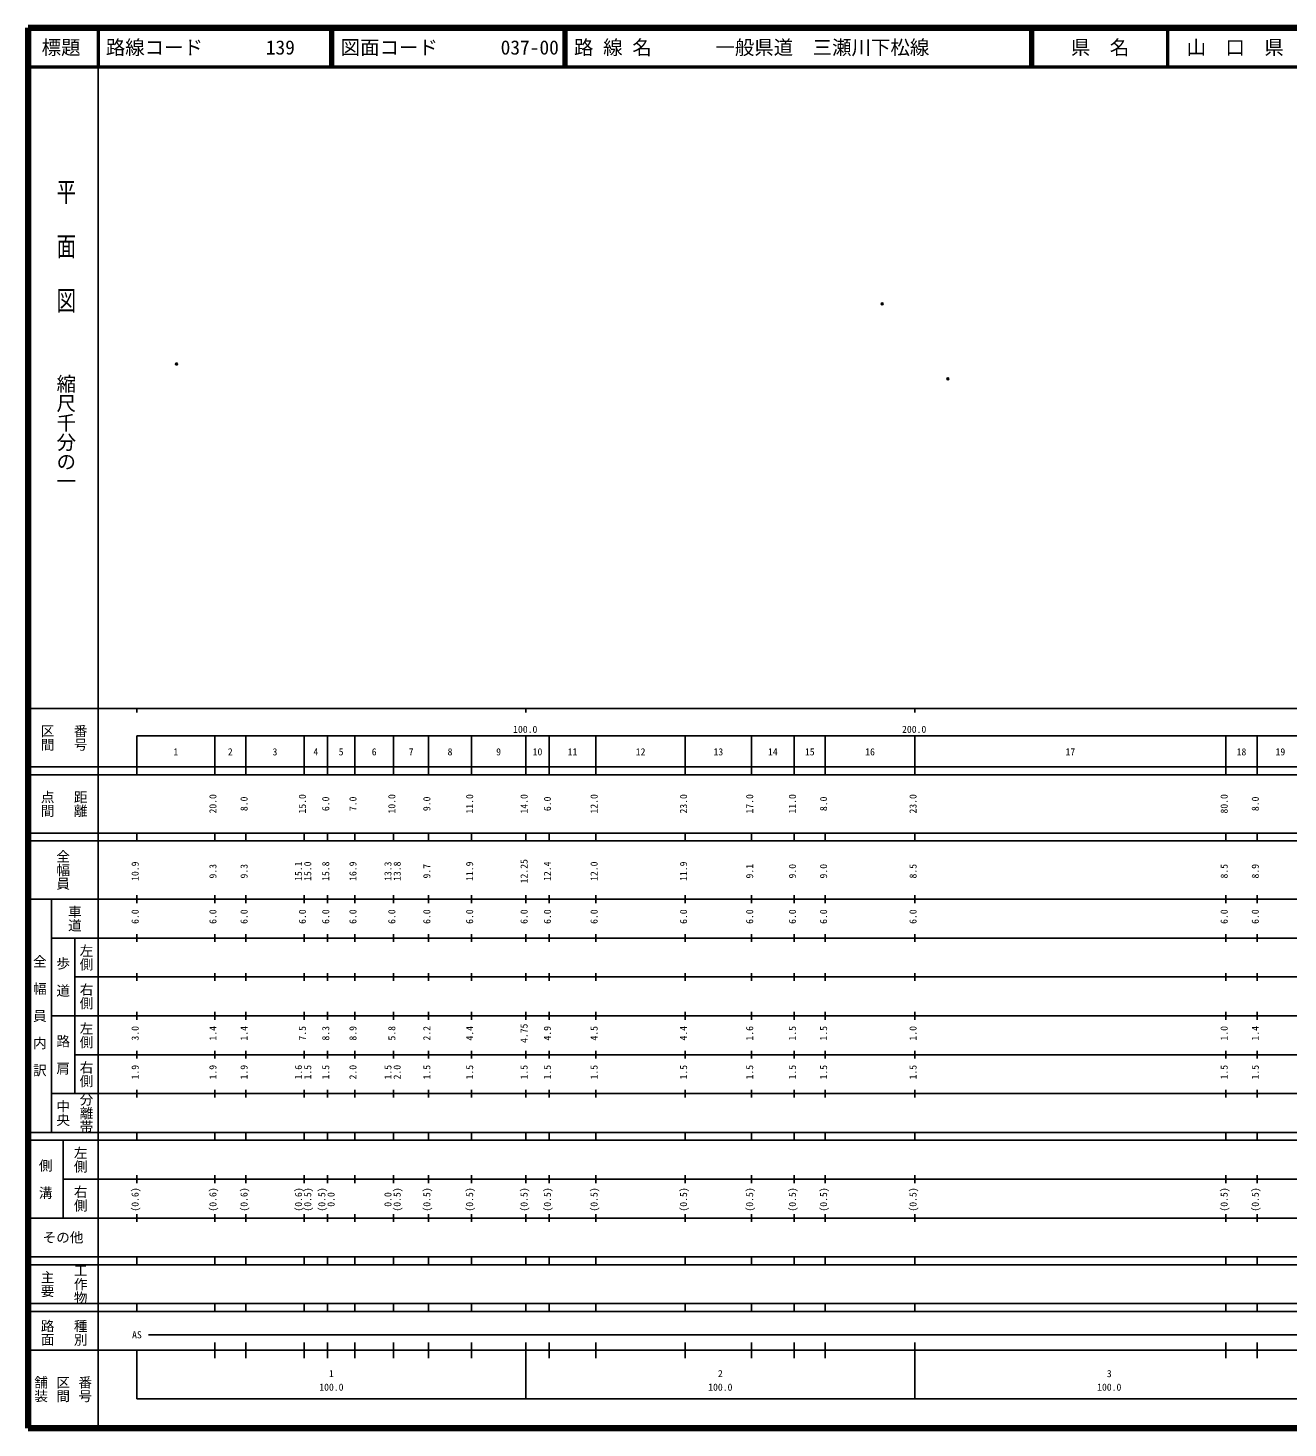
# Model space of a CAD drawing. Units: millimetres on the paper. Extents: x 40 to 680, y 20 to 380.
# Drawn here: x 40 to 364, y 20 to 380 of the extents above; entities that cross this region are included whole.
import ezdxf
from ezdxf.enums import TextEntityAlignment as Align

# ---------------------------------------------------------------- set-up
doc = ezdxf.new("R2010")
doc.units = ezdxf.units.MM
doc.header["$PDMODE"] = 32
doc.header["$PDSIZE"] = 0.5
doc.layers.add('M-OTRS', color=6, linetype='Continuous')
doc.layers.add('M-TTL-TXT', color=7, linetype='Continuous')
for name, color, linetype, lineweight in [('M-TTL', 2, 'Continuous', 140), ('M-TTL-BAND', 7, 'Continuous', 25), ('M-TTL-LINE', 7, 'Continuous', 50)]:
    doc.layers.add(name, color=color, linetype=linetype, lineweight=lineweight)
doc.styles.add('@ＭＳ ゴシック', font='')
doc.styles.add('ＭＳ ゴシック', font='')
doc.styles.get('@ＭＳ ゴシック').set_extended_font_data('@MS Gothic')
doc.styles.get('ＭＳ ゴシック').set_extended_font_data('MS Gothic')

msp = doc.modelspace()

# ---------------------------------------------------------------- linework, layer by layer
at = {"layer": 'M-OTRS'}
for p in [(259.632, 309.042), (78.193, 293.601), (276.532, 289.795)]:
    msp.add_point(p, dxfattribs=at)
at = {"layer": 'M-TTL'}
for p, q in [((40, 380), (40, 20)), ((680, 380), (40, 380)), ((40, 20), (680, 20))]:
    msp.add_line(p, q, dxfattribs=at)
at = {"layer": 'M-TTL-BAND'}
for p, q in [((58, 370), (58, 20)), ((40, 205), (579, 205)), ((68, 205), (68, 204)), ((168, 205), (168, 204)), ((268, 205), (268, 204)), ((68, 198), (579, 198)), ((68, 198), (68, 188)), ((88, 188), (88, 198)), ((96, 188), (96, 198)), ((111, 188), (111, 198)), ((117, 188), (117, 198)), ((124, 188), (124, 198)), ((134, 188), (134, 198)), ((143, 188), (143, 198)), ((154, 188), (154, 198)), ((168, 188), (168, 198)), ((174, 188), (174, 198)), ((186, 188), (186, 198)), ((209, 188), (209, 198)), ((226, 188), (226, 198)), ((237, 188), (237, 198)), ((245, 188), (245, 198)), ((268, 188), (268, 198)), ((348, 188), (348, 198)), ((356, 188), (356, 198)), ((40, 190), (579, 190)), ((40, 188), (579, 188)), ((40, 173), (579, 173)), ((68, 171), (68, 173)), ((88, 171), (88, 173)), ((96, 171), (96, 173)), ((111, 171), (111, 173)), ((117, 171), (117, 173)), ((124, 171), (124, 173)), ((134, 171), (134, 173)), ((143, 171), (143, 173)), ((154, 171), (154, 173)), ((168, 171), (168, 173)), ((174, 171), (174, 173)), ((186, 171), (186, 173)), ((209, 171), (209, 173)), ((226, 171), (226, 173)), ((237, 171), (237, 173)), ((245, 171), (245, 173)), ((268, 171), (268, 173)), ((348, 171), (348, 173)), ((356, 171), (356, 173)), ((40, 171), (579, 171)), ((40, 156), (579, 156)), ((46, 96), (46, 156)), ((68, 155), (68, 157)), ((88, 155), (88, 157)), ((96, 155), (96, 157)), ((111, 155), (111, 157)), ((117, 155), (117, 157)), ((124, 155), (124, 157)), ((134, 155), (134, 157)), ((143, 155), (143, 157)), ((154, 155), (154, 157)), ((168, 155), (168, 157)), ((174, 155), (174, 157)), ((186, 155), (186, 157)), ((209, 155), (209, 157)), ((226, 155), (226, 157)), ((237, 155), (237, 157)), ((245, 155), (245, 157)), ((268, 155), (268, 157)), ((348, 155), (348, 157)), ((356, 155), (356, 157)), ((46, 146), (579, 146)), ((52, 146), (52, 106)), ((68, 145), (68, 147)), ((88, 145), (88, 147)), ((96, 145), (96, 147)), ((111, 145), (111, 147)), ((117, 145), (117, 147)), ((124, 145), (124, 147)), ((134, 145), (134, 147)), ((143, 145), (143, 147)), ((154, 145), (154, 147)), ((168, 145), (168, 147)), ((174, 145), (174, 147)), ((186, 145), (186, 147)), ((209, 145), (209, 147)), ((226, 145), (226, 147)), ((237, 145), (237, 147)), ((245, 145), (245, 147)), ((268, 145), (268, 147)), ((348, 145), (348, 147)), ((356, 145), (356, 147)), ((68, 135), (68, 137)), ((88, 135), (88, 137)), ((96, 135), (96, 137)), ((111, 135), (111, 137)), ((117, 135), (117, 137)), ((124, 135), (124, 137)), ((134, 135), (134, 137)), ((143, 135), (143, 137)), ((154, 135), (154, 137)), ((168, 135), (168, 137)), ((174, 135), (174, 137)), ((186, 135), (186, 137)), ((209, 135), (209, 137)), ((226, 135), (226, 137)), ((237, 135), (237, 137)), ((245, 135), (245, 137)), ((268, 135), (268, 137)), ((348, 135), (348, 137)), ((356, 135), (356, 137)), ((52, 136), (579, 136)), ((46, 126), (579, 126)), ((68, 125), (68, 127)), ((88, 125), (88, 127)), ((96, 125), (96, 127)), ((111, 125), (111, 127)), ((117, 125), (117, 127)), ((124, 125), (124, 127)), ((134, 125), (134, 127)), ((143, 125), (143, 127)), ((154, 125), (154, 127)), ((168, 125), (168, 127)), ((174, 125), (174, 127)), ((186, 125), (186, 127)), ((209, 125), (209, 127)), ((226, 125), (226, 127)), ((237, 125), (237, 127)), ((245, 125), (245, 127)), ((268, 125), (268, 127)), ((348, 125), (348, 127)), ((356, 125), (356, 127)), ((52, 116), (579, 116)), ((68, 115), (68, 117)), ((88, 115), (88, 117)), ((96, 115), (96, 117)), ((111, 115), (111, 117)), ((117, 115), (117, 117)), ((124, 115), (124, 117)), ((134, 115), (134, 117)), ((143, 115), (143, 117)), ((154, 115), (154, 117)), ((168, 115), (168, 117)), ((174, 115), (174, 117)), ((186, 115), (186, 117)), ((209, 115), (209, 117)), ((226, 115), (226, 117)), ((237, 115), (237, 117)), ((245, 115), (245, 117)), ((268, 115), (268, 117)), ((348, 115), (348, 117)), ((356, 115), (356, 117)), ((46, 106), (579, 106)), ((68, 105), (68, 107)), ((88, 105), (88, 107)), ((96, 105), (96, 107)), ((111, 105), (111, 107)), ((117, 105), (117, 107)), ((124, 105), (124, 107)), ((134, 105), (134, 107)), ((143, 105), (143, 107)), ((154, 105), (154, 107)), ((168, 105), (168, 107)), ((174, 105), (174, 107)), ((186, 105), (186, 107)), ((209, 105), (209, 107)), ((226, 105), (226, 107)), ((237, 105), (237, 107)), ((245, 105), (245, 107)), ((268, 105), (268, 107)), ((348, 105), (348, 107)), ((356, 105), (356, 107)), ((40, 96), (579, 96)), ((40, 94), (579, 94)), ((49, 94), (49, 74)), ((68, 94), (68, 96)), ((88, 94), (88, 96)), ((96, 94), (96, 96)), ((111, 94), (111, 96)), ((117, 94), (117, 96)), ((124, 94), (124, 96)), ((134, 94), (134, 96)), ((143, 94), (143, 96)), ((154, 94), (154, 96)), ((168, 94), (168, 96)), ((174, 94), (174, 96)), ((186, 94), (186, 96)), ((209, 94), (209, 96)), ((226, 94), (226, 96)), ((237, 94), (237, 96)), ((245, 94), (245, 96)), ((268, 94), (268, 96)), ((348, 94), (348, 96)), ((356, 94), (356, 96)), ((49, 84), (579, 84)), ((68, 83), (68, 85)), ((88, 83), (88, 85)), ((96, 83), (96, 85)), ((111, 83), (111, 85)), ((117, 83), (117, 85)), ((124, 83), (124, 85)), ((134, 83), (134, 85)), ((143, 83), (143, 85)), ((154, 83), (154, 85)), ((168, 83), (168, 85)), ((174, 83), (174, 85)), ((186, 83), (186, 85)), ((209, 83), (209, 85)), ((226, 83), (226, 85)), ((237, 83), (237, 85)), ((245, 83), (245, 85)), ((268, 83), (268, 85)), ((348, 83), (348, 85)), ((356, 83), (356, 85)), ((40, 74), (579, 74)), ((68, 73), (68, 75)), ((88, 73), (88, 75)), ((96, 73), (96, 75)), ((111, 73), (111, 75)), ((117, 73), (117, 75)), ((124, 73), (124, 75)), ((134, 73), (134, 75)), ((143, 73), (143, 75)), ((154, 73), (154, 75)), ((168, 73), (168, 75)), ((174, 73), (174, 75)), ((186, 73), (186, 75)), ((209, 73), (209, 75)), ((226, 73), (226, 75)), ((237, 73), (237, 75)), ((245, 73), (245, 75)), ((268, 73), (268, 75)), ((348, 73), (348, 75)), ((356, 73), (356, 75)), ((40, 64), (579, 64)), ((40, 62), (579, 62)), ((68, 62), (68, 64)), ((88, 62), (88, 64)), ((96, 62), (96, 64)), ((111, 62), (111, 64)), ((117, 62), (117, 64)), ((124, 62), (124, 64)), ((134, 62), (134, 64)), ((143, 62), (143, 64)), ((154, 62), (154, 64)), ((168, 62), (168, 64)), ((174, 62), (174, 64)), ((186, 62), (186, 64)), ((209, 62), (209, 64)), ((226, 62), (226, 64)), ((237, 62), (237, 64)), ((245, 62), (245, 64)), ((268, 62), (268, 64)), ((348, 62), (348, 64)), ((356, 62), (356, 64)), ((40, 52), (579, 52)), ((68, 50), (68, 52)), ((88, 50), (88, 52)), ((96, 50), (96, 52)), ((111, 50), (111, 52)), ((117, 50), (117, 52)), ((124, 50), (124, 52)), ((134, 50), (134, 52)), ((143, 50), (143, 52)), ((154, 50), (154, 52)), ((168, 50), (168, 52)), ((174, 50), (174, 52)), ((186, 50), (186, 52)), ((209, 50), (209, 52)), ((226, 50), (226, 52)), ((237, 50), (237, 52)), ((245, 50), (245, 52)), ((268, 50), (268, 52)), ((348, 50), (348, 52)), ((356, 50), (356, 52)), ((40, 50), (579, 50)), ((71, 44), (562, 44)), ((40, 40), (579, 40)), ((68, 40), (68, 27.5)), ((88, 38), (88, 42)), ((96, 38), (96, 42)), ((111, 38), (111, 42)), ((117, 38), (117, 42)), ((124, 38), (124, 42)), ((134, 38), (134, 42)), ((143, 38), (143, 42)), ((154, 38), (154, 42)), ((168, 27.5), (168, 42)), ((174, 38), (174, 42)), ((186, 38), (186, 42)), ((209, 38), (209, 42)), ((226, 38), (226, 42)), ((237, 38), (237, 42)), ((245, 38), (245, 42)), ((268, 27.5), (268, 42)), ((348, 38), (348, 42)), ((356, 38), (356, 42)), ((68, 27.5), (579, 27.5))]:
    msp.add_line(p, q, dxfattribs=at)
at = {"layer": 'M-TTL-LINE'}
for p, q in [((58, 380), (58, 370)), ((117.75, 380), (117.75, 370)), ((118.25, 380), (118.25, 370)), ((177.75, 380), (177.75, 370)), ((178.25, 380), (178.25, 370)), ((297.75, 380), (297.75, 370)), ((298.25, 380), (298.25, 370)), ((333, 380), (333, 370)), ((40, 370), (680, 370))]:
    msp.add_line(p, q, dxfattribs=at)

# ---------------------------------------------------------------- texts
at = {"layer": 'M-TTL-BAND', "style": '@ＭＳ ゴシック', "width": 1.4}
msp.add_text('平  面  図', height=3.666, rotation=270, dxfattribs=at).set_placement((49.777, 306.475), align=Align.MIDDLE_RIGHT)
at = {"layer": 'M-TTL-BAND', "style": '@ＭＳ ゴシック'}
msp.add_text('縮尺千分の一', height=3.666, rotation=270, dxfattribs=at).set_placement((49.777, 261.03), align=Align.MIDDLE_RIGHT)
for s, p in [('区間', (45, 197.5)), ('番号', (53.5, 197.5)), ('点間', (45, 180.5)), ('距離', (53.5, 180.5)), ('全幅員', (49, 163.5)), ('車道', (52, 151)), ('左側', (55, 141)), ('全\u3000幅\u3000員\u3000内\u3000訳', (43, 126)), ('歩\u3000道', (49, 136)), ('右側', (55, 131)), ('左側', (55, 121)), ('路\u3000肩', (49, 116)), ('右側', (55, 111)), ('分離帯', (55, 101)), ('中央', (49, 101)), ('左側', (53.5, 89)), ('側\u3000溝', (44.5, 84)), ('右側', (53.5, 79)), ('工作物', (53.5, 57)), ('主要', (45, 57)), ('路面', (45, 44.5)), ('種別', (53.5, 44.5)), ('舗装', (43.333, 30)), ('区間', (49, 30)), ('番号', (54.667, 30))]:
    msp.add_text(s, height=2.566, rotation=270, dxfattribs=at).set_placement(p, align=Align.MIDDLE_CENTER)
at = {"layer": 'M-TTL-BAND', "style": 'ＭＳ ゴシック'}
for s, p in [('100.0', (167.844, 198.195)), ('200.0', (267.844, 198.195)), ('1', (78, 192.405)), ('2', (92, 192.405)), ('3', (103.5, 192.405)), ('4', (114, 192.405)), ('5', (120.5, 192.405)), ('6', (129, 192.405)), ('7', (138.5, 192.405)), ('8', (148.5, 192.405)), ('9', (161, 192.405)), ('10', (171, 192.405)), ('11', (180, 192.405)), ('12', (197.5, 192.405)), ('13', (217.5, 192.405)), ('14', (231.5, 192.405)), ('15', (241, 192.405)), ('16', (256.5, 192.405)), ('17', (308, 192.405)), ('18', (352, 192.405)), ('19', (362, 192.405)), ('AS', (68, 42.5)), ('1', (118, 32.523)), ('2', (218, 32.523)), ('3', (318, 32.523)), ('100.0', (118, 29.033)), ('100.0', (218, 29.033)), ('100.0', (318, 29.033))]:
    msp.add_text(s, height=1.833, dxfattribs=at).set_placement(p, align=Align.BOTTOM_CENTER)
for s, p in [('20.0', (89, 180.5)), ('8.0', (97, 180.5)), ('15.0', (112, 180.5)), ('6.0', (118, 180.5)), ('7.0', (125, 180.5)), ('10.0', (135, 180.5)), ('9.0', (144, 180.5)), ('11.0', (155, 180.5)), ('14.0', (169, 180.5)), ('6.0', (175, 180.5)), ('12.0', (187, 180.5)), ('23.0', (210, 180.5)), ('17.0', (227, 180.5)), ('11.0', (238, 180.5)), ('8.0', (246, 180.5)), ('23.0', (269, 180.5)), ('80.0', (349, 180.5)), ('8.0', (357, 180.5)), ('12.25', (169, 163.174)), ('10.9', (69, 163.174)), ('9.3', (89, 163.174)), ('9.3', (97, 163.174)), ('15.1', (111, 163.174)), ('15.0', (113.37, 163.174)), ('15.8', (118, 163.174)), ('16.9', (125, 163.174)), ('13.3', (134, 163.174)), ('13.8', (136.37, 163.174)), ('9.7', (144, 163.174)), ('11.9', (155, 163.174)), ('12.4', (175, 163.174)), ('12.0', (187, 163.174)), ('11.9', (210, 163.174)), ('9.1', (227, 163.174)), ('9.0', (238, 163.174)), ('9.0', (246, 163.174)), ('8.5', (269, 163.174)), ('8.5', (349, 163.174)), ('8.9', (357, 163.174)), ('6.0', (69, 151.5)), ('6.0', (89, 151.5)), ('6.0', (97, 151.5)), ('6.0', (112, 151.5)), ('6.0', (118, 151.5)), ('6.0', (125, 151.5)), ('6.0', (135, 151.5)), ('6.0', (144, 151.5)), ('6.0', (155, 151.5)), ('6.0', (169, 151.5)), ('6.0', (175, 151.5)), ('6.0', (187, 151.5)), ('6.0', (210, 151.5)), ('6.0', (227, 151.5)), ('6.0', (238, 151.5)), ('6.0', (246, 151.5)), ('6.0', (269, 151.5)), ('6.0', (349, 151.5)), ('6.0', (357, 151.5)), ('3.0', (69, 121.5)), ('1.4', (89, 121.5)), ('1.4', (97, 121.5)), ('7.5', (112, 121.5)), ('8.3', (118, 121.5)), ('8.9', (125, 121.5)), ('5.8', (135, 121.5)), ('2.2', (144, 121.5)), ('4.4', (155, 121.5)), ('4.75', (169, 121.5)), ('4.9', (175, 121.5)), ('4.5', (187, 121.5)), ('4.4', (210, 121.5)), ('1.6', (227, 121.5)), ('1.5', (238, 121.5)), ('1.5', (246, 121.5)), ('1.0', (269, 121.5)), ('1.0', (349, 121.5)), ('1.4', (357, 121.5)), ('1.9', (69, 111.5)), ('1.9', (89, 111.5)), ('1.9', (97, 111.5)), ('1.6', (111, 111.5)), ('1.5', (113.37, 111.5)), ('1.5', (118, 111.5)), ('2.0', (125, 111.5)), ('1.5', (134, 111.5)), ('2.0', (136.37, 111.5)), ('1.5', (144, 111.5)), ('1.5', (155, 111.5)), ('1.5', (169, 111.5)), ('1.5', (175, 111.5)), ('1.5', (187, 111.5)), ('1.5', (210, 111.5)), ('1.5', (227, 111.5)), ('1.5', (238, 111.5)), ('1.5', (246, 111.5)), ('1.5', (269, 111.5)), ('1.5', (349, 111.5)), ('1.5', (357, 111.5)), ('(0.6)', (69, 78.764)), ('(0.6)', (89, 78.764)), ('(0.6)', (97, 78.764)), ('(0.6)', (111, 78.764)), ('(0.5)', (113.37, 78.764)), ('(0.5)', (117, 78.764)), ('0.0', (119.37, 78.764)), ('0.0', (134, 78.764)), ('(0.5)', (136.37, 78.764)), ('(0.5)', (144, 78.764)), ('(0.5)', (155, 78.764)), ('(0.5)', (169, 78.764)), ('(0.5)', (175, 78.764)), ('(0.5)', (187, 78.764)), ('(0.5)', (210, 78.764)), ('(0.5)', (227, 78.764)), ('(0.5)', (238, 78.764)), ('(0.5)', (246, 78.764)), ('(0.5)', (269, 78.764)), ('(0.5)', (349, 78.764)), ('(0.5)', (357, 78.764))]:
    msp.add_text(s, height=1.833, rotation=90, dxfattribs=at).set_placement(p, align=Align.BOTTOM_CENTER)
msp.add_text('その他', height=2.566, dxfattribs=at).set_placement((49, 69), align=Align.MIDDLE_CENTER)
at = {"layer": 'M-TTL-TXT', "style": 'ＭＳ ゴシック'}
for s, p in [('標題', (48.5, 375)), ('県\u3000名', (315.625, 375)), ('山\u3000口\u3000県', (350.375, 375))]:
    msp.add_text(s, height=3.666, dxfattribs=at).set_placement(p, align=Align.MIDDLE_CENTER)
for s, p in [('路線コード', (60, 375)), ('139', (101.142, 375)), ('図面コード', (120.38, 375)), ('037-00', (161.521, 375)), ('路 線 名', (180.38, 375)), ('一般県道\u3000三瀬川下松線', (216.734, 375))]:
    msp.add_text(s, height=3.666, dxfattribs=at).set_placement(p, align=Align.MIDDLE_LEFT)

doc.saveas('drawing.dxf')
